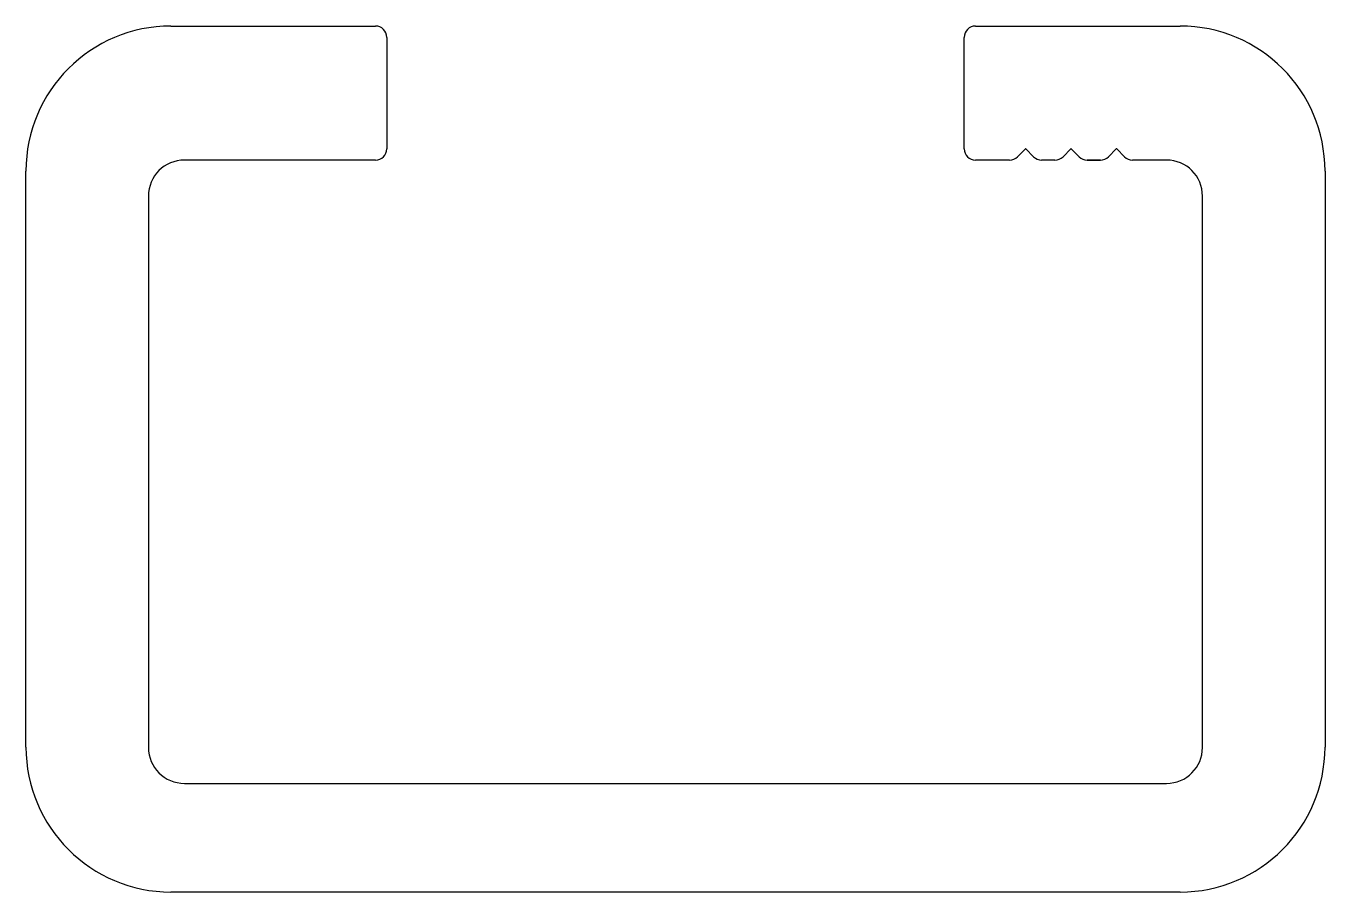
# Model space of a CAD drawing. Header units: inches. Extents: x -14.2 to 14.3, y 0.2 to 19.2.
import ezdxf

# ---------------------------------------------------------------- set-up
doc = ezdxf.new("R2010")
doc.units = ezdxf.units.IN
doc.header["$MEASUREMENT"] = 0

msp = doc.modelspace()

# ---------------------------------------------------------------- linework, layer by layer
at = {"color": 6}
for p, q in [((-11.054, 19.217), (-6.554, 19.217)), ((6.646, 19.217), (11.146, 19.217)), ((-6.304, 18.967), (-6.304, 16.517)), ((6.396, 16.517), (6.396, 18.967)), ((7.743, 16.512), (7.572, 16.341)), ((7.926, 16.341), (7.755, 16.512)), ((8.743, 16.512), (8.572, 16.341)), ((8.926, 16.341), (8.754, 16.512)), ((9.743, 16.512), (9.572, 16.341)), ((9.926, 16.341), (9.754, 16.512)), ((-14.244, 3.357), (-14.244, 16.027)), ((-6.554, 16.267), (-10.759, 16.267)), ((7.395, 16.267), (6.646, 16.267)), ((8.395, 16.267), (8.102, 16.267)), ((9.395, 16.267), (9.102, 16.267)), ((9.102, 16.267), (9.395, 16.267)), ((9.395, 16.267), (9.102, 16.267)), ((9.102, 16.267), (9.395, 16.267)), ((9.395, 16.267), (9.102, 16.267)), ((10.851, 16.267), (10.102, 16.267)), ((10.102, 16.267), (10.102, 16.267)), ((14.336, 16.027), (14.336, 3.357)), ((-11.549, 15.477), (-11.549, 3.347)), ((11.641, 3.347), (11.641, 15.477)), ((-10.759, 2.557), (10.851, 2.557)), ((11.146, 0.167), (-11.054, 0.167))]:
    msp.add_line(p, q, dxfattribs=at)
for centre, radius, start, end in [((-11.054, 16.027), 3.19, 90, 180), ((-6.554, 18.967), 0.25, 0, 90), ((6.646, 18.967), 0.25, 90, 180), ((11.146, 16.027), 3.19, 0, 90), ((-6.554, 16.517), 0.25, 270, 0), ((6.646, 16.517), 0.25, 180, 270), ((7.395, 16.517), 0.25, 270, 315), ((7.749, 16.506), 0.008, 45, 135), ((8.102, 16.517), 0.25, 225, 270), ((8.395, 16.517), 0.25, 270, 315), ((8.749, 16.506), 0.008, 45, 135), ((9.102, 16.517), 0.25, 225, 270), ((9.395, 16.517), 0.25, 270, 315), ((9.749, 16.506), 0.008, 45, 135), ((10.102, 16.517), 0.25, 225, 270), ((-10.759, 15.477), 0.79, 90, 180), ((10.851, 15.477), 0.79, 360, 90), ((-11.054, 3.357), 3.19, 180, 270), ((-10.759, 3.347), 0.79, 180, 270), ((10.851, 3.347), 0.79, 270, 0), ((11.146, 3.357), 3.19, 270, 360)]:
    msp.add_arc(centre, radius, start, end, dxfattribs=at)

doc.saveas('drawing.dxf')
